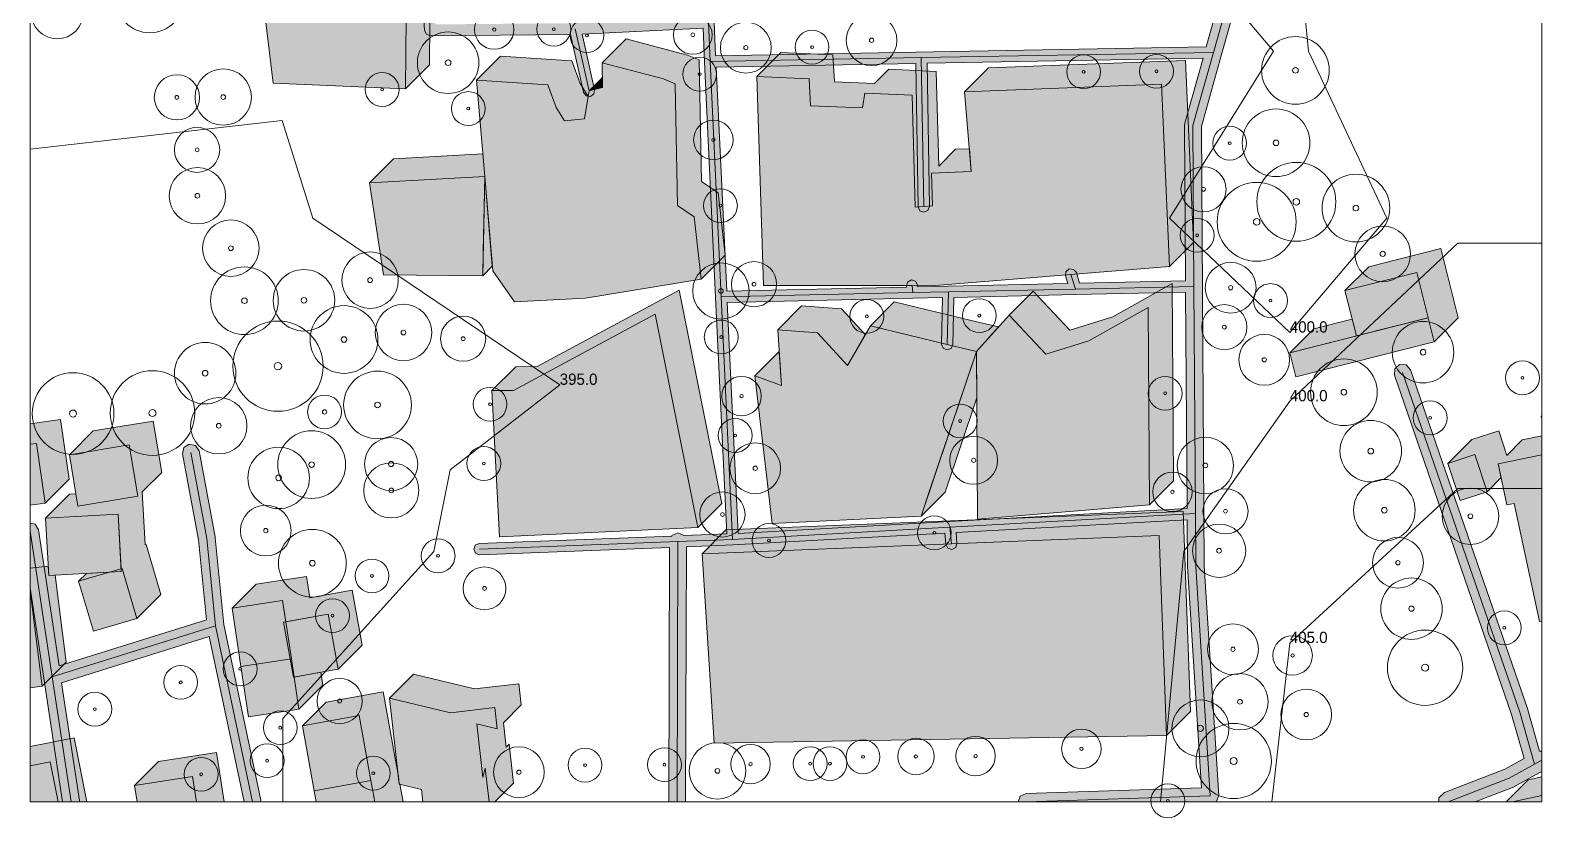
# Model space of a CAD drawing. Header units: metres. Extents: x -1 to 268, y -3 to 267.
# Drawn here: x 0 to 267.8, y -2.8 to 136.8 of the extents above; entities that cross this region are included whole.
import ezdxf

# ---------------------------------------------------------------- set-up
doc = ezdxf.new("R2010")
doc.units = ezdxf.units.M
doc.header["$MEASUREMENT"] = 0
for name, color, linetype, lineweight, true_color in [('TPX_BUILDINGS', 7, 'CONTINUOUS', 0, 0x000000), ('TPX_BUILDINGS_HATCH', 7, 'CONTINUOUS', 0, 0xf0f0f0), ('TPX_BUILDINGS_SHADOWS_HATCH', 7, 'CONTINUOUS', 0, 0x000000), ('TPX_BUILDINGS_SHADOWS_OUTLINES', 7, 'CONTINUOUS', 0, 0x000000), ('TPX_FRAME_PROJECT', 7, 'CONTINUOUS', 0, 0x000000), ('TPX_RELIEF_CONTOUR_LINES', 7, 'CONTINUOUS', 0, 0x969696), ('TPX_RELIEF_CONTOUR_LINES_TEXT', 7, 'CONTINUOUS', 0, 0x000000), ('TPX_ROADS_AXES', 7, 'CONTINUOUS', 0, 0x323232), ('TPX_ROADS_CONTOURS', 7, 'CONTINUOUS', 0, 0x646464), ('TPX_ROADS_HATCH', 7, 'CONTINUOUS', 0, 0xc8c8c8), ('TPX_VEGETATION_TREES_INDIVIDUAL', 7, 'CONTINUOUS', 0, 0x136734)]:
    doc.layers.add(name, color=color, linetype=linetype, lineweight=lineweight, true_color=true_color)

# ---------------------------------------------------------------- blocks, each defined once
blk = doc.blocks.new('TREETR003_CR030')
at = {"layer": 'TPX_VEGETATION_TREES_INDIVIDUAL'}
for radius in [3, 0.25]:
    blk.add_circle((0, 0, 0.04), radius, dxfattribs=at)
blk = doc.blocks.new('TREETR003_CR032')
at = {"layer": 'TPX_VEGETATION_TREES_INDIVIDUAL'}
for radius in [3.23, 0.292]:
    blk.add_circle((0, 0, 0.04), radius, dxfattribs=at)
blk = doc.blocks.new('TREETR005_CR054')
at = {"layer": 'TPX_VEGETATION_TREES_INDIVIDUAL'}
for radius in [5.44, 0.458]:
    blk.add_circle((0, 0, 0.04), radius, dxfattribs=at)
blk = doc.blocks.new('TREETR005_CR060')
at = {"layer": 'TPX_VEGETATION_TREES_INDIVIDUAL'}
for radius in [6, 0.5]:
    blk.add_circle((0, 0, 0.04), radius, dxfattribs=at)
blk = doc.blocks.new('TREETR007_CR080')
at = {"layer": 'TPX_VEGETATION_TREES_INDIVIDUAL'}
for radius in [8, 0.667]:
    blk.add_circle((0, 0, 0.04), radius, dxfattribs=at)
blk = doc.blocks.new('TREETR004_CR050')
at = {"layer": 'TPX_VEGETATION_TREES_INDIVIDUAL'}
for radius in [5, 0.417]:
    blk.add_circle((0, 0, 0.04), radius, dxfattribs=at)
blk = doc.blocks.new('TREETR006_CR072')
at = {"layer": 'TPX_VEGETATION_TREES_INDIVIDUAL'}
for radius in [7.24, 0.625]:
    blk.add_circle((0, 0, 0.04), radius, dxfattribs=at)
blk = doc.blocks.new('TREETR004_CR047')
at = {"layer": 'TPX_VEGETATION_TREES_INDIVIDUAL'}
for radius in [4.72, 0.417]:
    blk.add_circle((0, 0, 0.04), radius, dxfattribs=at)
blk = doc.blocks.new('TREETR005_CR046')
at = {"layer": 'TPX_VEGETATION_TREES_INDIVIDUAL'}
for radius in [4.63, 0.458]:
    blk.add_circle((0, 0, 0.04), radius, dxfattribs=at)
blk = doc.blocks.new('TREETR005_CR049')
at = {"layer": 'TPX_VEGETATION_TREES_INDIVIDUAL'}
for radius in [4.93, 0.458]:
    blk.add_circle((0, 0, 0.04), radius, dxfattribs=at)
blk = doc.blocks.new('TREETR004_CR042')
at = {"layer": 'TPX_VEGETATION_TREES_INDIVIDUAL'}
for radius in [4.24, 0.375]:
    blk.add_circle((0, 0, 0.04), radius, dxfattribs=at)
blk = doc.blocks.new('TREETR006_CR070')
at = {"layer": 'TPX_VEGETATION_TREES_INDIVIDUAL'}
for radius in [7, 0.583]:
    blk.add_circle((0, 0, 0.04), radius, dxfattribs=at)
blk = doc.blocks.new('TREETR003_CR034')
at = {"layer": 'TPX_VEGETATION_TREES_INDIVIDUAL'}
for radius in [3.43, 0.333]:
    blk.add_circle((0, 0, 0.04), radius, dxfattribs=at)
blk = doc.blocks.new('TREETR003_CR035')
at = {"layer": 'TPX_VEGETATION_TREES_INDIVIDUAL'}
for radius in [3.5, 0.292]:
    blk.add_circle((0, 0, 0.04), radius, dxfattribs=at)
blk = doc.blocks.new('TREETR005_CR051')
at = {"layer": 'TPX_VEGETATION_TREES_INDIVIDUAL'}
for radius in [5.05, 0.542]:
    blk.add_circle((0, 0, 0.04), radius, dxfattribs=at)
blk = doc.blocks.new('TREETR003_CR038')
at = {"layer": 'TPX_VEGETATION_TREES_INDIVIDUAL'}
for radius in [3.79, 0.333]:
    blk.add_circle((0, 0, 0.04), radius, dxfattribs=at)
blk = doc.blocks.new('TREETR004_CR030')
at = {"layer": 'TPX_VEGETATION_TREES_INDIVIDUAL'}
for radius in [3, 0.375]:
    blk.add_circle((0, 0, 0.04), radius, dxfattribs=at)
blk = doc.blocks.new('TREETR004_CR049')
at = {"layer": 'TPX_VEGETATION_TREES_INDIVIDUAL'}
for radius in [4.89, 0.417]:
    blk.add_circle((0, 0, 0.04), radius, dxfattribs=at)
blk = doc.blocks.new('TREETR006_CR075')
at = {"layer": 'TPX_VEGETATION_TREES_INDIVIDUAL'}
for radius in [7.5, 0.625]:
    blk.add_circle((0, 0, 0.04), radius, dxfattribs=at)
blk = doc.blocks.new('TREETR005_CR055')
at = {"layer": 'TPX_VEGETATION_TREES_INDIVIDUAL'}
for radius in [5.45, 0.5]:
    blk.add_circle((0, 0, 0.04), radius, dxfattribs=at)
blk = doc.blocks.new('TREETR004_CR045')
at = {"layer": 'TPX_VEGETATION_TREES_INDIVIDUAL'}
for radius in [4.5, 0.375]:
    blk.add_circle((0, 0, 0.04), radius, dxfattribs=at)
blk = doc.blocks.new('TREETR005_CR047')
at = {"layer": 'TPX_VEGETATION_TREES_INDIVIDUAL'}
for radius in [4.71, 0.458]:
    blk.add_circle((0, 0, 0.04), radius, dxfattribs=at)
blk = doc.blocks.new('TREETR003_CR040')
at = {"layer": 'TPX_VEGETATION_TREES_INDIVIDUAL'}
for radius in [4, 0.333]:
    blk.add_circle((0, 0, 0.04), radius, dxfattribs=at)
blk = doc.blocks.new('TREETR006_CR067')
at = {"layer": 'TPX_VEGETATION_TREES_INDIVIDUAL'}
for radius in [6.67, 0.625]:
    blk.add_circle((0, 0, 0.04), radius, dxfattribs=at)
blk = doc.blocks.new('TREETR005_CR059')
at = {"layer": 'TPX_VEGETATION_TREES_INDIVIDUAL'}
for radius in [5.91, 0.5]:
    blk.add_circle((0, 0, 0.04), radius, dxfattribs=at)

msp = doc.modelspace()

# ---------------------------------------------------------------- hatches: boundary and pattern name
at = {"layer": 'TPX_BUILDINGS_HATCH'}
for points in [[(66.83, 164.28), (39.3, 158.28), (43.02, 127.42), (66.49, 126.41), (66.83, 164.28)], [(91.71, 127.15), (79.08, 127.94), (80.53, 110.89), (81.95, 94.16), (85.79, 88.66), (98.4, 89.32), (118.9, 92.65), (117.66, 103.72), (114.72, 105.74), (114.28, 127.3), (112.22, 128.16), (101.36, 131.01), (101.38, 126.64), (99.04, 126.04), (98.2, 121.08), (94.68, 120.76), (93.2, 123.09), (91.71, 127.15)], [(138.01, 128.2), (128.78, 128.59), (129.95, 91.56), (156.26, 91.52), (159.67, 91.51), (184.42, 93.52), (201.87, 94.94), (200.49, 127.21), (165.58, 125.9), (166.76, 111.73), (159.73, 111.46), (159.9, 105.65), (158.35, 105.53), (156.83, 105.41), (156.27, 125.27), (147.91, 125.65), (147.49, 123.03), (138.26, 123.4), (138.01, 128.2)], [(80.53, 110.89), (60.14, 109.75), (62.6, 93.46), (80.19, 93.28), (80.53, 110.89)], [(245.68, 93.85), (232.96, 90.63), (235, 82.61), (247.73, 85.83), (245.68, 93.85)], [(85.61, 72.92), (81.79, 72.9), (83.13, 46.97), (118.31, 48.66), (110.73, 86.48), (85.61, 72.92)], [(173.49, 86.31), (167.67, 79.86), (167.86, 50.14), (198.34, 52.68), (198.11, 87.64), (187.6, 81.74), (179.98, 79.36), (173.49, 86.31)], [(247.73, 85.83), (223.2, 79.61), (224.28, 75.36), (248.8, 81.58), (247.73, 85.83)], [(133.1, 73.82), (128.4, 75.53), (131.5, 49.32), (157.89, 50.67), (167.67, 79.86), (162.48, 81.11), (148.87, 84.41), (144.81, 77.39), (139.49, 83.17), (132.45, 83.71), (133.1, 73.82)], [(267.85, 68.36), (267.74, 68.34), (267.85, 67.84), (267.85, 68.36)], [(0, 63.39), (0, 52.57), (2.65, 52.95), (1.14, 63.56), (0, 63.39)], [(17.56, 63.28), (6.93, 61.52), (8.44, 52.4), (19.07, 54.17), (17.56, 63.28)], [(255.96, 61.56), (251.2, 60), (253.37, 53.41), (258.15, 54.98), (255.96, 61.56)], [(267.85, 61.53), (260.14, 59.91), (261.68, 52.64), (262.95, 52.92), (267.42, 31.97), (267.85, 32.06), (267.85, 61.53)], [(15.6, 50.99), (2.73, 50.31), (3.27, 40.15), (16.14, 40.83), (15.6, 50.99)], [(163.22, 45.76), (119.05, 43.98), (121.19, 10.43), (201.36, 11.77), (200.03, 47.23), (163.22, 45.76)], [(16.28, 41.37), (8.57, 39.12), (11.21, 30.26), (18.91, 32.52), (16.28, 41.37)], [(0, 37.41), (0, 20.23), (2.12, 20.49), (0, 37.41)], [(44.71, 35.68), (35.77, 34.33), (37.34, 23.99), (46.27, 25.34), (44.71, 35.68)], [(52.78, 33.28), (44.88, 31.85), (46.65, 22.1), (54.55, 23.53), (52.78, 33.28)], [(46.27, 25.34), (37.34, 23.99), (38.68, 15.09), (47.62, 16.44), (46.27, 25.34)], [(74.46, 15.81), (63.64, 18.4), (65.39, 3.15), (69.31, 2.21), (69.57, 0), (81.3, 0), (80.62, 5.96), (80.22, 4.32), (79.13, 13.82), (82.76, 12.95), (82.32, 16.7), (74.46, 15.81)], [(58.27, 15.28), (48.22, 13.46), (50.3, 1.95), (60.36, 3.78), (58.27, 15.28)], [(0, 6.39), (0, 0), (4.95, 0), (3.55, 7.08), (0, 6.39)], [(28.76, 4.49), (18.47, 2.91), (18.92, 0), (29.45, 0), (28.76, 4.49)], [(60.36, 3.78), (50.3, 1.95), (50.66, 0), (61.05, 0), (60.36, 3.78)], [(267.85, 1.14), (262.66, 0), (267.85, 0), (267.85, 1.14)]]:
    msp.add_hatch(color=256, dxfattribs=at).paths.add_polyline_path(points)
at = {"layer": 'TPX_BUILDINGS_SHADOWS_HATCH'}
for points in [[(43.54, 162.52), (39.3, 158.28), (66.83, 164.28), (66.49, 126.41), (70.73, 130.66), (71.07, 168.53), (43.54, 162.52)], [(105.6, 135.25), (101.36, 131.01), (112.22, 128.16), (114.28, 127.3), (114.72, 105.74), (117.66, 103.72), (118.9, 92.65), (123.14, 96.9), (121.9, 107.96), (118.96, 109.98), (118.52, 131.54), (116.46, 132.4), (105.6, 135.25)], [(83.33, 132.19), (79.08, 127.94), (91.71, 127.15), (93.2, 123.09), (94.68, 120.76), (98.2, 121.08), (98.87, 125.08), (97.44, 127.33), (95.95, 131.39), (83.33, 132.19)], [(133.02, 132.83), (128.78, 128.59), (138.01, 128.2), (138.26, 123.4), (147.49, 123.03), (147.91, 125.65), (156.27, 125.27), (156.83, 105.41), (158.35, 105.53), (159.9, 105.65), (159.73, 111.46), (166.76, 111.73), (166.42, 115.8), (163.98, 115.7), (160.99, 112.71), (160.51, 129.51), (152.15, 129.89), (149.62, 127.36), (142.5, 127.65), (142.25, 132.45), (133.02, 132.83)], [(169.82, 130.15), (165.58, 125.9), (200.49, 127.21), (201.87, 94.94), (206.11, 99.18), (204.73, 131.46), (169.82, 130.15)], [(101.37, 128.37), (99.04, 126.04), (101.38, 126.64), (101.37, 128.37)], [(64.39, 114), (60.14, 109.75), (80.53, 110.89), (80.19, 114.88), (64.39, 114)], [(80.27, 97.56), (80.19, 93.28), (81.88, 94.96), (80.53, 110.89), (80.27, 97.56)], [(237.2, 94.87), (232.96, 90.63), (245.68, 93.85), (247.73, 85.83), (248.8, 81.58), (253.05, 85.82), (251.97, 90.08), (249.93, 98.09), (237.2, 94.87)], [(177.73, 90.56), (173.49, 86.31), (179.98, 79.36), (187.6, 81.74), (198.11, 87.64), (198.34, 52.68), (202.58, 56.92), (202.35, 91.88), (191.84, 85.98), (184.23, 83.61), (177.73, 90.56)], [(86.03, 77.14), (81.79, 72.9), (85.61, 72.92), (110.73, 86.48), (118.31, 48.66), (122.55, 52.9), (114.97, 90.73), (89.85, 77.17), (86.03, 77.14)], [(153.11, 88.65), (148.87, 84.41), (162.48, 81.11), (167.67, 79.86), (171.57, 84.19), (166.72, 85.35), (153.11, 88.65)], [(136.69, 87.96), (132.45, 83.71), (139.49, 83.17), (144.81, 77.39), (147.96, 82.83), (143.74, 87.42), (136.69, 87.96)], [(227.44, 83.85), (223.2, 79.61), (247.66, 85.82), (235, 82.61), (234.24, 85.58), (227.44, 83.85)], [(132.65, 79.78), (128.4, 75.53), (133.1, 73.82), (132.71, 79.75), (132.65, 79.78)], [(159.26, 54.76), (157.89, 50.67), (162.13, 54.91), (167.72, 71.6), (167.67, 79.86), (159.26, 54.76)], [(0, 67.03), (0, 63.39), (1.14, 63.56), (2.65, 52.95), (6.9, 57.19), (5.39, 67.8), (0, 67.03)], [(6.97, 54.56), (2.73, 50.31), (15.6, 50.99), (16.11, 41.33), (16.28, 41.37), (18.91, 32.52), (23.16, 36.76), (20.52, 45.62), (20.35, 45.57), (19.86, 54.96), (23.31, 58.41), (21.8, 67.52), (11.17, 65.76), (6.93, 61.52), (17.56, 63.28), (19.07, 54.17), (8.44, 52.4), (8.07, 54.62), (6.97, 54.56)], [(267.85, 68.45), (267.74, 68.34), (267.85, 68.36), (267.85, 68.45)], [(255.44, 64.24), (251.2, 60), (255.96, 61.56), (258.15, 54.98), (260.66, 57.49), (260.14, 59.91), (267.85, 61.53), (267.85, 64.88), (264.38, 64.16), (261.66, 61.43), (260.21, 65.8), (255.44, 64.24)], [(123.29, 48.22), (119.05, 43.98), (163.22, 45.76), (200.03, 47.23), (201.36, 11.77), (205.6, 16.02), (204.28, 51.48), (167.46, 50), (123.29, 48.22)], [(0, 41.41), (0, 37.41), (2.12, 20.49), (6.36, 24.74), (4.42, 40.21), (3.27, 40.15), (3.18, 41.8), (0, 41.41)], [(9.95, 40.5), (8.57, 39.12), (14.04, 40.72), (9.95, 40.5)], [(40.01, 38.57), (35.77, 34.33), (44.71, 35.68), (45.28, 31.92), (52.78, 33.28), (54.55, 23.53), (58.79, 27.78), (57.02, 37.52), (49.52, 36.16), (48.95, 39.93), (40.01, 38.57)], [(51.51, 22.98), (46.76, 22.12), (47.62, 16.44), (51.86, 20.68), (51.51, 22.98)], [(67.89, 22.65), (63.64, 18.4), (74.46, 15.81), (82.32, 16.7), (82.76, 12.95), (79.13, 13.82), (80.22, 4.32), (80.62, 5.96), (81.3, 0), (82.3, 0), (85.65, 3.34), (84.86, 10.2), (84.34, 9.68), (83.84, 14.03), (87, 17.19), (86.56, 20.94), (78.71, 20.05), (67.89, 22.65)], [(52.46, 17.7), (48.22, 13.46), (58.27, 15.28), (60.36, 3.78), (61.05, 0), (66.06, 0), (65.49, 3.12), (65.39, 3.15), (65.23, 4.55), (64.6, 8.02), (62.52, 19.52), (52.46, 17.7)], [(0, 9.8), (0, 6.39), (3.55, 7.08), (4.95, 0), (10.03, 0), (7.8, 11.33), (0, 9.8)], [(22.71, 7.15), (18.47, 2.91), (28.76, 4.49), (29.45, 0), (34.34, 0), (33, 8.73), (22.71, 7.15)], [(265.45, 3.92), (261.53, 0), (262.66, 0), (267.85, 1.14), (267.85, 4.45), (265.45, 3.92)]]:
    msp.add_hatch(color=256, dxfattribs=at).paths.add_polyline_path(points)
at = {"layer": 'TPX_ROADS_HATCH'}
h = msp.add_hatch(color=256, dxfattribs=at)
h.paths.add_polyline_path([(0, 208.26), (0, 202.12), (1.94, 192.24), (4.69, 178.22), (5.24, 141.16), (5.54, 140.46), (6.25, 140.18), (6.96, 140.48), (7.24, 141.19), (6.69, 178.34), (6.67, 178.52), (4.13, 191.49), (53.97, 193.56), (53.94, 188.4), (54.05, 188.15), (54.08, 187.89), (58.75, 179.91), (59.15, 179.52), (59.7, 179.42), (67.32, 180.13), (69.87, 136.76), (70.19, 136.09), (70.88, 135.82), (95.76, 136.04), (98.06, 125.82), (98.5, 125.19), (99.26, 125.06), (99.88, 125.5), (100.01, 126.26), (97.8, 136.11), (119.22, 137.17), (119.5, 131.22), (121.45, 89.48), (123.42, 47.51), (115.84, 47.21), (115.84, 47.23), (114.78, 47.67), (113.72, 47.24), (113.67, 47.13), (79.55, 45.8), (78.86, 45.48), (78.59, 44.77), (78.91, 44.07), (79.63, 43.81), (113.27, 45.11), (113.14, 0), (113.15, 0), (116.14, 0), (116.27, 45.23), (124.52, 45.55), (162.06, 47.63), (162.22, 45.67), (162.58, 44.99), (163.31, 44.76), (163.99, 45.11), (164.22, 45.84), (164.06, 47.74), (204.99, 50.02), (205.04, 41.8), (205.05, 41.72), (207.52, 2.51), (176.49, 1.5), (175.44, 1.03), (175.06, 0), (210.12, 0), (210.22, 0.05), (210.61, 1.15), (208.04, 41.86), (207.54, 119.72), (211.12, 132.47), (219.08, 160.76), (219.13, 161.22), (218.9, 168.16), (217.92, 197.74), (215.67, 266.14), (212.69, 266.14), (212.67, 266.09), (214.89, 198.63), (194.24, 197.72), (193.17, 209.83), (192.93, 210.38), (182.67, 222.55), (182.51, 222.7), (175.17, 228.32), (164.73, 236.72), (159.67, 246.94), (158.95, 266.14), (156.97, 266.14), (156.95, 266.1), (157.68, 246.65), (157.79, 246.24), (162.68, 236.35), (153.68, 229.09), (153.31, 228.42), (153.53, 227.68), (154.2, 227.32), (154.94, 227.53), (163.93, 234.79), (173.92, 226.76), (173.94, 226.74), (181.21, 221.18), (191.2, 209.34), (192.23, 197.67), (119.78, 196.69), (118.59, 246.59), (118.6, 246.59), (119.07, 247.64), (118.66, 248.71), (118.54, 248.76), (118.18, 264.27), (127.65, 264.64), (128.69, 265.12), (129.07, 266.14), (93.61, 266.14), (65.4, 264.83), (65.38, 264.82), (23.86, 262.28), (0, 260.98), (0, 258.01), (0.08, 257.98), (22.87, 259.22), (21.75, 236.75), (21.91, 236.16), (29.97, 223.62), (30.5, 223.21), (46.54, 217.88), (47.01, 217.84), (54.3, 218.98), (53.98, 195.56), (3.74, 193.47), (0.98, 207.51), (0.56, 208.14), (0, 208.26)])
h.paths.add_polyline_path([(23.77, 236.97), (24.7, 255.7), (29.48, 245.61), (30.03, 244.99), (30.83, 244.75), (46.33, 244.69), (46.75, 244.75), (62.64, 249.34), (63.68, 250.41), (65.45, 257.25), (68.1, 240.99), (67.79, 240.6), (67.93, 239.46), (68.4, 239.09), (69.71, 231.06), (54.94, 221.1), (46.94, 219.86), (31.46, 225), (23.77, 236.97)], flags=16)
h.paths.add_polyline_path([(26.26, 259.42), (63.5, 261.7), (60.99, 251.99), (46.13, 247.69), (31.79, 247.75), (26.26, 259.42)], flags=16)
h.paths.add_polyline_path([(55.95, 188.66), (55.97, 194.59), (56.31, 219.61), (71.36, 229.76), (71.72, 230.2), (71.78, 230.75), (70.42, 239.14), (74.94, 241.66), (76.18, 242.35), (89.35, 245.84), (99.75, 246.63), (116.6, 246.2), (117.8, 195.65), (118.09, 183.56), (86.1, 183.9), (85.99, 183.89), (68.16, 182.22), (60.15, 181.47), (55.95, 188.66)], flags=16)
h.paths.add_polyline_path([(66.72, 261.88), (116.18, 264.18), (116.53, 249.2), (99.75, 249.63), (99.6, 249.62), (88.99, 248.82), (88.72, 248.78), (75.23, 245.21), (74.88, 245.07), (73.47, 244.28), (69.91, 242.29), (66.72, 261.88)], flags=16)
h.paths.add_polyline_path([(69.31, 180.32), (84.98, 181.79), (84.44, 175.87), (84.66, 175.14), (85.34, 174.78), (86.07, 175.01), (86.43, 175.69), (87, 181.89), (118.14, 181.56), (118.54, 164.46), (119.15, 139.17), (96.53, 138.05), (71.81, 137.83), (69.31, 180.32)], flags=16)
h.paths.add_polyline_path([(119.83, 194.69), (193.34, 195.68), (193.37, 195.68), (214.96, 196.63), (215.87, 169.05), (173.63, 167.22), (162.96, 166.81), (120.52, 165.51), (120.12, 182.57), (119.83, 194.69)], flags=16)
h.paths.add_polyline_path([(120.56, 163.51), (163.02, 164.82), (173.71, 165.22), (215.93, 167.05), (216.12, 161.35), (208.4, 133.85), (121.45, 132.28), (121.17, 138.26), (120.56, 163.51)], flags=16)
h.paths.add_polyline_path([(121.55, 130.28), (156.91, 130.92), (157.35, 105.52), (157.66, 104.81), (158.37, 104.53), (159.07, 104.84), (159.35, 105.55), (158.91, 130.96), (207.83, 131.84), (204.59, 120.33), (204.54, 119.92), (204.71, 92.35), (185.95, 91.93), (185.37, 93.82), (184.88, 94.41), (184.12, 94.48), (183.53, 93.99), (183.46, 93.23), (183.88, 91.89), (162.67, 91.42), (157.29, 91.3), (157.25, 91.64), (156.88, 92.31), (156.14, 92.52), (155.47, 92.15), (155.26, 91.41), (155.28, 91.25), (123.41, 90.55), (121.55, 130.28)], flags=16)
h.paths.add_polyline_path([(123.5, 88.55), (156.42, 89.28), (161.67, 89.39), (161.48, 81.13), (161.76, 80.42), (162.46, 80.11), (163.17, 80.39), (163.48, 81.09), (163.67, 89.44), (185.24, 89.92), (204.73, 90.35), (204.98, 52.02), (162.92, 49.68), (125.42, 47.6), (123.5, 88.55)], flags=16)
for points in [[(241.8, 76.77), (241.74, 75.62), (262.51, 15.46), (264.72, 7.66), (261.3, 5.78), (250.6, 1.63), (249.63, 0.71), (249.61, 0), (256.07, 0), (262.67, 2.56), (262.89, 2.66), (267.4, 5.14), (267.85, 5.39), (267.85, 9.01), (267.46, 8.97), (265.39, 16.31), (265.36, 16.4), (244.57, 76.6), (243.81, 77.46), (242.66, 77.53), (241.8, 76.77)], [(0, 49.43), (0, 37.94), (2.41, 21.95), (5.72, 0), (8.66, 0), (8.72, 0.22), (5.57, 21.13), (31.71, 29.29), (37.88, 0), (40.82, 0), (40.88, 0.31), (34.32, 31.44), (32.79, 46.83), (32.77, 46.96), (29.92, 62.23), (29.29, 63.19), (28.17, 63.43), (27.2, 62.8), (26.97, 61.68), (29.81, 46.47), (31.23, 32.28), (5.11, 24.13), (1.48, 48.22), (0.89, 49.21), (0, 49.43)]]:
    msp.add_hatch(color=256, dxfattribs=at).paths.add_polyline_path(points)

# ---------------------------------------------------------------- linework, layer by layer
at = {"layer": 'TPX_BUILDINGS', "elevation": 0.04}
for points in [[(66.83, 164.28), (39.3, 158.28), (43.02, 127.42), (66.49, 126.41)], [(91.71, 127.15), (79.08, 127.94), (80.53, 110.89), (81.95, 94.16), (85.79, 88.66), (98.4, 89.32), (118.9, 92.65), (117.66, 103.72), (114.72, 105.74), (114.28, 127.3), (112.22, 128.16), (101.36, 131.01), (101.38, 126.64), (99.04, 126.04), (98.2, 121.08), (94.68, 120.76), (93.2, 123.09)], [(138.01, 128.2), (128.78, 128.59), (129.95, 91.56), (156.26, 91.52), (159.67, 91.51), (184.42, 93.52), (201.87, 94.94), (200.49, 127.21), (165.58, 125.9), (166.76, 111.73), (159.73, 111.46), (159.9, 105.65), (158.35, 105.53), (156.83, 105.41), (156.27, 125.27), (147.91, 125.65), (147.49, 123.03), (138.26, 123.4)], [(80.53, 110.89), (60.14, 109.75), (62.6, 93.46), (80.19, 93.28)], [(245.68, 93.85), (232.96, 90.63), (235, 82.61), (247.73, 85.83)], [(85.61, 72.92), (81.79, 72.9), (83.13, 46.97), (118.31, 48.66), (110.73, 86.48)], [(173.49, 86.31), (167.67, 79.86), (167.86, 50.14), (198.34, 52.68), (198.11, 87.64), (187.6, 81.74), (179.98, 79.36)], [(247.73, 85.83), (223.2, 79.61), (224.28, 75.36), (248.8, 81.58)], [(133.1, 73.82), (128.4, 75.53), (131.5, 49.32), (157.89, 50.67), (167.67, 79.86), (162.48, 81.11), (148.87, 84.41), (144.81, 77.39), (139.49, 83.17), (132.45, 83.71)], [(267.85, 68.36), (267.74, 68.34), (267.85, 67.84)], [(0, 63.39), (0, 52.57), (2.65, 52.95), (1.14, 63.56)], [(17.56, 63.28), (6.93, 61.52), (8.44, 52.4), (19.07, 54.17)], [(255.96, 61.56), (251.2, 60), (253.37, 53.41), (258.15, 54.98)], [(267.85, 61.53), (260.14, 59.91), (261.68, 52.64), (262.95, 52.92), (267.42, 31.97), (267.85, 32.06)], [(15.6, 50.99), (2.73, 50.31), (3.27, 40.15), (16.14, 40.83)], [(163.22, 45.76), (119.05, 43.98), (121.19, 10.43), (201.36, 11.77), (200.03, 47.23)], [(16.28, 41.37), (8.57, 39.12), (11.21, 30.26), (18.91, 32.52)], [(0, 37.41), (0, 20.23), (2.12, 20.49)], [(44.71, 35.68), (35.77, 34.33), (37.34, 23.99), (46.27, 25.34)], [(52.78, 33.28), (44.88, 31.85), (46.65, 22.1), (54.55, 23.53)], [(46.27, 25.34), (37.34, 23.99), (38.68, 15.09), (47.62, 16.44)], [(74.46, 15.81), (63.64, 18.4), (65.39, 3.15), (69.31, 2.21), (69.57, 0), (81.3, 0), (80.62, 5.96), (80.22, 4.32), (79.13, 13.82), (82.76, 12.95), (82.32, 16.7)], [(58.27, 15.28), (48.22, 13.46), (50.3, 1.95), (60.36, 3.78)], [(0, 6.39), (0, 0), (4.95, 0), (3.55, 7.08)], [(28.76, 4.49), (18.47, 2.91), (18.92, 0), (29.45, 0)], [(60.36, 3.78), (50.3, 1.95), (50.66, 0), (61.05, 0)], [(267.85, 1.14), (262.66, 0), (267.85, 0)]]:
    msp.add_lwpolyline(points, close=True, dxfattribs=at)
at = {"layer": 'TPX_BUILDINGS_SHADOWS_OUTLINES', "elevation": 0.04}
for points in [[(43.54, 162.52), (39.3, 158.28), (66.83, 164.28), (66.49, 126.41), (70.73, 130.66), (71.07, 168.53)], [(105.6, 135.25), (101.36, 131.01), (112.22, 128.16), (114.28, 127.3), (114.72, 105.74), (117.66, 103.72), (118.9, 92.65), (123.14, 96.9), (121.9, 107.96), (118.96, 109.98), (118.52, 131.54), (116.46, 132.4)], [(83.33, 132.19), (79.08, 127.94), (91.71, 127.15), (93.2, 123.09), (94.68, 120.76), (98.2, 121.08), (98.87, 125.08), (97.44, 127.33), (95.95, 131.39)], [(133.02, 132.83), (128.78, 128.59), (138.01, 128.2), (138.26, 123.4), (147.49, 123.03), (147.91, 125.65), (156.27, 125.27), (156.83, 105.41), (158.35, 105.53), (159.9, 105.65), (159.73, 111.46), (166.76, 111.73), (166.42, 115.8), (163.98, 115.7), (160.99, 112.71), (160.51, 129.51), (152.15, 129.89), (149.62, 127.36), (142.5, 127.65), (142.25, 132.45)], [(169.82, 130.15), (165.58, 125.9), (200.49, 127.21), (201.87, 94.94), (206.11, 99.18), (204.73, 131.46)], [(101.37, 128.37), (99.04, 126.04), (101.38, 126.64)], [(64.39, 114), (60.14, 109.75), (80.53, 110.89), (80.19, 114.88)], [(80.27, 97.56), (80.19, 93.28), (81.88, 94.96), (80.53, 110.89)], [(237.2, 94.87), (232.96, 90.63), (245.68, 93.85), (247.73, 85.83), (248.8, 81.58), (253.05, 85.82), (251.97, 90.08), (249.93, 98.09)], [(177.73, 90.56), (173.49, 86.31), (179.98, 79.36), (187.6, 81.74), (198.11, 87.64), (198.34, 52.68), (202.58, 56.92), (202.35, 91.88), (191.84, 85.98), (184.23, 83.61)], [(86.03, 77.14), (81.79, 72.9), (85.61, 72.92), (110.73, 86.48), (118.31, 48.66), (122.55, 52.9), (114.97, 90.73), (89.85, 77.17)], [(153.11, 88.65), (148.87, 84.41), (162.48, 81.11), (167.67, 79.86), (171.57, 84.19), (166.72, 85.35)], [(136.69, 87.96), (132.45, 83.71), (139.49, 83.17), (144.81, 77.39), (147.96, 82.83), (143.74, 87.42)], [(227.44, 83.85), (223.2, 79.61), (247.66, 85.82), (235, 82.61), (234.24, 85.58)], [(132.65, 79.78), (128.4, 75.53), (133.1, 73.82), (132.71, 79.75)], [(159.26, 54.76), (157.89, 50.67), (162.13, 54.91), (167.72, 71.6), (167.67, 79.86)], [(0, 67.03), (0, 63.39), (1.14, 63.56), (2.65, 52.95), (6.9, 57.19), (5.39, 67.8)], [(6.97, 54.56), (2.73, 50.31), (15.6, 50.99), (16.11, 41.33), (16.28, 41.37), (18.91, 32.52), (23.16, 36.76), (20.52, 45.62), (20.35, 45.57), (19.86, 54.96), (23.31, 58.41), (21.8, 67.52), (11.17, 65.76), (6.93, 61.52), (17.56, 63.28), (19.07, 54.17), (8.44, 52.4), (8.07, 54.62)], [(267.85, 68.45), (267.74, 68.34), (267.85, 68.36)], [(255.44, 64.24), (251.2, 60), (255.96, 61.56), (258.15, 54.98), (260.66, 57.49), (260.14, 59.91), (267.85, 61.53), (267.85, 64.88), (264.38, 64.16), (261.66, 61.43), (260.21, 65.8)], [(123.29, 48.22), (119.05, 43.98), (163.22, 45.76), (200.03, 47.23), (201.36, 11.77), (205.6, 16.02), (204.28, 51.48), (167.46, 50)], [(0, 41.41), (0, 37.41), (2.12, 20.49), (6.36, 24.74), (4.42, 40.21), (3.27, 40.15), (3.18, 41.8)], [(9.95, 40.5), (8.57, 39.12), (14.04, 40.72)], [(40.01, 38.57), (35.77, 34.33), (44.71, 35.68), (45.28, 31.92), (52.78, 33.28), (54.55, 23.53), (58.79, 27.78), (57.02, 37.52), (49.52, 36.16), (48.95, 39.93)], [(51.51, 22.98), (46.76, 22.12), (47.62, 16.44), (51.86, 20.68)], [(67.89, 22.65), (63.64, 18.4), (74.46, 15.81), (82.32, 16.7), (82.76, 12.95), (79.13, 13.82), (80.22, 4.32), (80.62, 5.96), (81.3, 0), (82.3, 0), (85.65, 3.34), (84.86, 10.2), (84.34, 9.68), (83.84, 14.03), (87, 17.19), (86.56, 20.94), (78.71, 20.05)], [(52.46, 17.7), (48.22, 13.46), (58.27, 15.28), (60.36, 3.78), (61.05, 0), (66.06, 0), (65.49, 3.12), (65.39, 3.15), (65.23, 4.55), (64.6, 8.02), (62.52, 19.52)], [(0, 9.8), (0, 6.39), (3.55, 7.08), (4.95, 0), (10.03, 0), (7.8, 11.33)], [(22.71, 7.15), (18.47, 2.91), (28.76, 4.49), (29.45, 0), (34.34, 0), (33, 8.73)], [(265.45, 3.92), (261.53, 0), (262.66, 0), (267.85, 1.14), (267.85, 4.45)]]:
    msp.add_lwpolyline(points, close=True, dxfattribs=at)
at = {"layer": 'TPX_FRAME_PROJECT', "elevation": 0}
msp.add_lwpolyline([(0, 0), (267.85, 0), (267.85, 266.14), (0, 266.14)], close=True, dxfattribs=at)
at = {"layer": 'TPX_RELIEF_CONTOUR_LINES', "elevation": 0.05}
for points in [[(223.2, 166.87), (195.47, 162.64), (220.32, 133.07), (201.87, 103.5), (223.2, 83.2), (240.38, 103.5), (226.49, 133.07), (223.2, 166.87)], [(44.79, 0), (44.79, 14.79), (71.53, 44.36), (74.4, 58.86), (93.82, 73.93), (50.1, 103.5), (44.64, 120.79), (0, 115.71)], [(267.85, 99.05), (252.96, 99.05), (223.2, 71.02), (204.41, 44.36), (200.29, 0)], [(267.85, 55.55), (252.96, 55.55), (223.2, 28.16), (220.04, 0)]]:
    msp.add_lwpolyline(points, dxfattribs=at)
at = {"layer": 'TPX_ROADS_AXES', "elevation": 0.03}
for points in [[(117.15, 265.73), (117.57, 247.68), (118.8, 195.68), (119.12, 182.55), (119.54, 164.48), (120.17, 138.22), (120.5, 131.27), (122.45, 89.52), (124.47, 46.54)], [(214.17, 266.14), (216.42, 197.69), (217.4, 168.12), (217.63, 161.17), (209.68, 132.87), (206.04, 119.93), (206.22, 91.38), (206.48, 51.1), (206.54, 41.81), (209.11, 1.06), (176.54, 0)], [(96.56, 137.05), (99.04, 126.04)], [(120.5, 131.27), (157.9, 131.94), (209.68, 132.87)], [(157.9, 131.94), (158.35, 105.53)], [(122.45, 89.52), (156.39, 90.28), (162.69, 90.42), (185.22, 90.92), (206.22, 91.38)], [(156.39, 90.28), (156.26, 91.52)], [(185.22, 90.92), (184.42, 93.52)], [(162.69, 90.42), (162.48, 81.11)], [(266.55, 6.67), (263.95, 15.91), (243.15, 76.11)], [(3.89, 22.18), (32.84, 31.21), (31.3, 46.68), (28.44, 61.95)], [(124.47, 46.54), (162.97, 48.69), (206.48, 51.1)], [(162.97, 48.69), (163.22, 45.76)], [(7.23, 0), (3.89, 22.18), (0, 48)], [(124.47, 46.54), (114.77, 46.17), (79.59, 44.8)], [(114.64, 0), (114.77, 46.17)], [(39.41, 0), (32.84, 31.21)], [(251.23, 0), (262.04, 4.19), (266.55, 6.67), (267.85, 7.39)]]:
    msp.add_lwpolyline(points, dxfattribs=at)
at = {"layer": 'TPX_ROADS_CONTOURS', "elevation": 0.03}
msp.add_lwpolyline([(67.32, 180.13), (69.87, 136.76), (70.19, 136.09), (70.88, 135.82), (95.76, 136.04), (98.06, 125.82), (98.5, 125.19), (99.26, 125.06), (99.88, 125.5), (100.01, 126.26), (97.8, 136.11), (119.22, 137.17), (119.5, 131.22), (121.45, 89.48), (123.42, 47.51), (115.84, 47.21), (115.84, 47.23), (114.78, 47.67), (113.72, 47.24), (113.67, 47.13), (79.55, 45.8), (78.86, 45.48), (78.59, 44.77), (78.91, 44.07), (79.63, 43.81), (113.27, 45.11), (113.14, 0), (113.15, 0), (116.14, 0), (116.27, 45.23), (124.52, 45.55), (162.06, 47.63), (162.22, 45.67), (162.58, 44.99), (163.31, 44.76), (163.99, 45.11), (164.22, 45.84), (164.06, 47.74), (204.99, 50.02), (205.04, 41.8), (205.05, 41.72), (207.52, 2.51), (176.49, 1.5), (175.44, 1.03), (175.06, 0), (210.12, 0), (210.22, 0.05), (210.61, 1.15), (208.04, 41.86), (207.54, 119.72), (211.12, 132.47), (219.08, 160.76)], dxfattribs=at)
for points in [[(120.56, 163.51), (163.02, 164.82), (173.71, 165.22), (215.93, 167.05), (216.12, 161.35), (208.4, 133.85), (121.45, 132.28), (121.17, 138.26)], [(121.55, 130.28), (156.91, 130.92), (157.35, 105.52), (157.66, 104.81), (158.37, 104.53), (159.07, 104.84), (159.35, 105.55), (158.91, 130.96), (207.83, 131.84), (204.59, 120.33), (204.54, 119.92), (204.71, 92.35), (185.95, 91.93), (185.37, 93.82), (184.88, 94.41), (184.12, 94.48), (183.53, 93.99), (183.46, 93.23), (183.88, 91.89), (162.67, 91.42), (157.29, 91.3), (157.25, 91.64), (156.88, 92.31), (156.14, 92.52), (155.47, 92.15), (155.26, 91.41), (155.28, 91.25), (123.41, 90.55)], [(123.5, 88.55), (156.42, 89.28), (161.67, 89.39), (161.48, 81.13), (161.76, 80.42), (162.46, 80.11), (163.17, 80.39), (163.48, 81.09), (163.67, 89.44), (185.24, 89.92), (204.73, 90.35), (204.98, 52.02), (162.92, 49.68), (125.42, 47.6)], [(241.8, 76.77), (241.74, 75.62), (262.51, 15.46), (264.72, 7.66), (261.3, 5.78), (250.6, 1.63), (249.63, 0.71), (249.61, 0), (256.07, 0), (262.67, 2.56), (262.89, 2.66), (267.4, 5.14), (267.85, 5.39), (267.85, 9.01), (267.46, 8.97), (265.39, 16.31), (265.36, 16.4), (244.57, 76.6), (243.81, 77.46), (242.66, 77.53)], [(0, 49.43), (0, 37.94), (2.41, 21.95), (5.72, 0), (8.66, 0), (8.72, 0.22), (5.57, 21.13), (31.71, 29.29), (37.88, 0), (40.82, 0), (40.88, 0.31), (34.32, 31.44), (32.79, 46.83), (32.77, 46.96), (29.92, 62.23), (29.29, 63.19), (28.17, 63.43), (27.2, 62.8), (26.97, 61.68), (29.81, 46.47), (31.23, 32.28), (5.11, 24.13), (1.48, 48.22), (0.89, 49.21)]]:
    msp.add_lwpolyline(points, close=True, dxfattribs=at)

# ---------------------------------------------------------------- block references
at = {"layer": 'TPX_VEGETATION_TREES_INDIVIDUAL'}
for name, p in [('TREETR005_CR060', (21.19, 142.35, 0.04)), ('TREETR005_CR046', (4.78, 139.92, 0.04)), ('TREETR003_CR035', (82.22, 136.92, 0.04)), ('TREETR003_CR030', (92.77, 136.99, 0.04)), ('TREETR003_CR034', (117.41, 135.98, 0.04)), ('TREETR004_CR045', (149.09, 135.02, 0.04)), ('TREETR003_CR030', (98.65, 135.86, 0.04)), ('TREETR004_CR045', (126.81, 133.71, 0.04)), ('TREETR003_CR030', (138.54, 133.79, 0.04)), ('TREETR005_CR055', (74.05, 131.04, 0.04)), ('TREETR005_CR060', (224.2, 129.68, 0.04)), ('TREETR003_CR030', (118.63, 129, 0.04)), ('TREETR003_CR030', (186.66, 129.44, 0.04)), ('TREETR003_CR030', (199.57, 129.52, 0.04)), ('TREETR003_CR040', (25.99, 124.9, 0.04)), ('TREETR004_CR050', (34.2, 124.96, 0.04)), ('TREETR003_CR030', (62.35, 126.3, 0.04)), ('TREETR003_CR030', (77.62, 122.91, 0.04)), ('TREETR003_CR035', (121.05, 117.36, 0.04)), ('TREETR005_CR060', (220.76, 116.84, 0.04)), ('TREETR003_CR040', (29.57, 115.6, 0.04)), ('TREETR003_CR030', (212.55, 116.79, 0.04)), ('TREETR003_CR040', (207.91, 108.6, 0.04)), ('TREETR006_CR070', (224.35, 106.38, 0.04)), ('TREETR004_CR050', (29.62, 107.45, 0.04)), ('TREETR006_CR070', (217.33, 102.83, 0.04)), ('TREETR005_CR060', (234.91, 105.28, 0.04)), ('TREETR003_CR030', (122.3, 105.71, 0.04)), ('TREETR004_CR050', (35.55, 98.16, 0.04)), ('TREETR003_CR030', (206.79, 100.44, 0.04)), ('TREETR005_CR049', (239.66, 97.15, 0.04)), ('TREETR004_CR050', (60.22, 92.49, 0.04)), ('TREETR005_CR060', (37.96, 88.85, 0.04)), ('TREETR005_CR055', (48.51, 88.92, 0.04)), ('TREETR004_CR050', (122.4, 90.57, 0.04)), ('TREETR003_CR040', (128.26, 91.77, 0.04)), ('TREETR004_CR045', (212.72, 91.15, 0.04)), ('TREETR003_CR030', (219.77, 88.87, 0.04)), ('TREETR003_CR030', (148.24, 86.07, 0.04)), ('TREETR003_CR030', (168.18, 86.2, 0.04)), ('TREETR005_CR060', (55.6, 81.97, 0.04)), ('TREETR004_CR050', (66.14, 83.21, 0.04)), ('TREETR003_CR040', (76.71, 82.11, 0.04)), ('TREETR003_CR040', (211.59, 84.15, 0.04)), ('TREETR007_CR080', (43.9, 77.24, 0.04)), ('TREETR003_CR030', (122.45, 82.41, 0.04)), ('TREETR005_CR055', (246.81, 79.72, 0.04)), ('TREETR005_CR055', (31, 75.99, 0.04)), ('TREETR004_CR045', (218.67, 78.37, 0.04)), ('TREETR005_CR059', (232.78, 72.63, 0.04)), ('TREETR003_CR030', (264.43, 75.17, 0.04)), ('TREETR006_CR072', (7.59, 68.84, 0.04)), ('TREETR006_CR075', (21.66, 68.93, 0.04)), ('TREETR005_CR060', (61.54, 70.36, 0.04)), ('TREETR003_CR035', (126.04, 71.94, 0.04)), ('TREETR003_CR030', (201.11, 72.43, 0.04)), ('TREETR003_CR030', (81.48, 70.49, 0.04)), ('TREETR004_CR050', (33.41, 66.68, 0.04)), ('TREETR004_CR030', (52.16, 69.13, 0.04)), ('TREETR003_CR030', (164.78, 67.53, 0.04)), ('TREETR003_CR030', (248.06, 68.07, 0.04)), ('TREETR003_CR030', (124.91, 64.94, 0.04)), ('TREETR005_CR055', (237.54, 62.18, 0.04)), ('TREETR005_CR060', (49.87, 59.79, 0.04)), ('TREETR005_CR047', (63.95, 59.89, 0.04)), ('TREETR004_CR042', (167.17, 60.55, 0.04)), ('TREETR004_CR050', (208.23, 59.65, 0.04)), ('TREETR005_CR055', (44.02, 57.43, 0.04)), ('TREETR003_CR030', (80.37, 59.99, 0.04)), ('TREETR004_CR045', (128.47, 59.14, 0.04)), ('TREETR004_CR049', (63.98, 55.22, 0.04)), ('TREETR003_CR035', (202.4, 54.96, 0.04)), ('TREETR005_CR055', (239.95, 51.7, 0.04)), ('TREETR003_CR040', (122.66, 50.94, 0.04)), ('TREETR003_CR040', (211.8, 51.52, 0.04)), ('TREETR004_CR050', (255.21, 50.64, 0.04)), ('TREETR004_CR045', (41.74, 48.09, 0.04)), ('TREETR005_CR060', (49.99, 42.31, 0.04)), ('TREETR003_CR030', (130.9, 46.33, 0.04)), ('TREETR003_CR030', (160.21, 47.69, 0.04)), ('TREETR004_CR047', (210.67, 44.52, 0.04)), ('TREETR003_CR030', (72.27, 43.62, 0.04)), ('TREETR004_CR045', (242.36, 42.39, 0.04)), ('TREETR003_CR030', (60.56, 40.05, 0.04)), ('TREETR003_CR038', (80.51, 37.85, 0.04)), ('TREETR005_CR054', (244.76, 34.25, 0.04)), ('TREETR003_CR030', (53.57, 33.01, 0.04)), ('TREETR003_CR030', (261.2, 30.86, 0.04)), ('TREETR004_CR045', (213.13, 27.05, 0.04)), ('TREETR006_CR067', (247.17, 23.78, 0.04)), ('TREETR003_CR035', (223.7, 25.96, 0.04)), ('TREETR003_CR030', (26.66, 21.18, 0.04)), ('TREETR003_CR030', (37.21, 23.58, 0.04)), ('TREETR003_CR040', (54.84, 17.87, 0.04)), ('TREETR004_CR050', (214.37, 17.74, 0.04)), ('TREETR003_CR030', (11.45, 16.42, 0.04)), ('TREETR004_CR045', (226.11, 15.48, 0.04)), ('TREETR003_CR030', (44.31, 13.14, 0.04)), ('TREETR005_CR051', (207.36, 13.03, 0.04)), ('TREETR006_CR067', (213.26, 7.24, 0.04)), ('TREETR003_CR030', (147.57, 7.98, 0.04)), ('TREETR003_CR032', (156.95, 8.04, 0.04)), ('TREETR003_CR035', (167.51, 8.11, 0.04)), ('TREETR003_CR035', (186.27, 9.4, 0.04)), ('TREETR003_CR030', (42, 7.3, 0.04)), ('TREETR003_CR030', (60.79, 5.09, 0.04)), ('TREETR004_CR045', (86.59, 5.26, 0.04)), ('TREETR003_CR030', (98.31, 6.5, 0.04)), ('TREETR003_CR030', (112.39, 6.59, 0.04)), ('TREETR004_CR050', (121.78, 5.48, 0.04)), ('TREETR003_CR035', (127.64, 6.69, 0.04)), ('TREETR003_CR030', (138.19, 6.76, 0.04)), ('TREETR003_CR030', (141.71, 6.78, 0.04)), ('TREETR003_CR030', (30.29, 4.89, 0.04)), ('TREETR003_CR030', (201.58, 0.17, 0.04))]:
    msp.add_blockref(name, p, dxfattribs=at)

# ---------------------------------------------------------------- texts
at = {"layer": 'TPX_RELIEF_CONTOUR_LINES_TEXT'}
for s, p in [('400.0', (223.2, 83.2, 0.05)), ('395.0', (93.82, 73.93, 0.05)), ('400.0', (223.2, 71.02, 0.05)), ('405.0', (223.2, 28.16, 0.05))]:
    msp.add_text(s, height=2, dxfattribs=at).set_placement(p)

doc.saveas('drawing.dxf')
